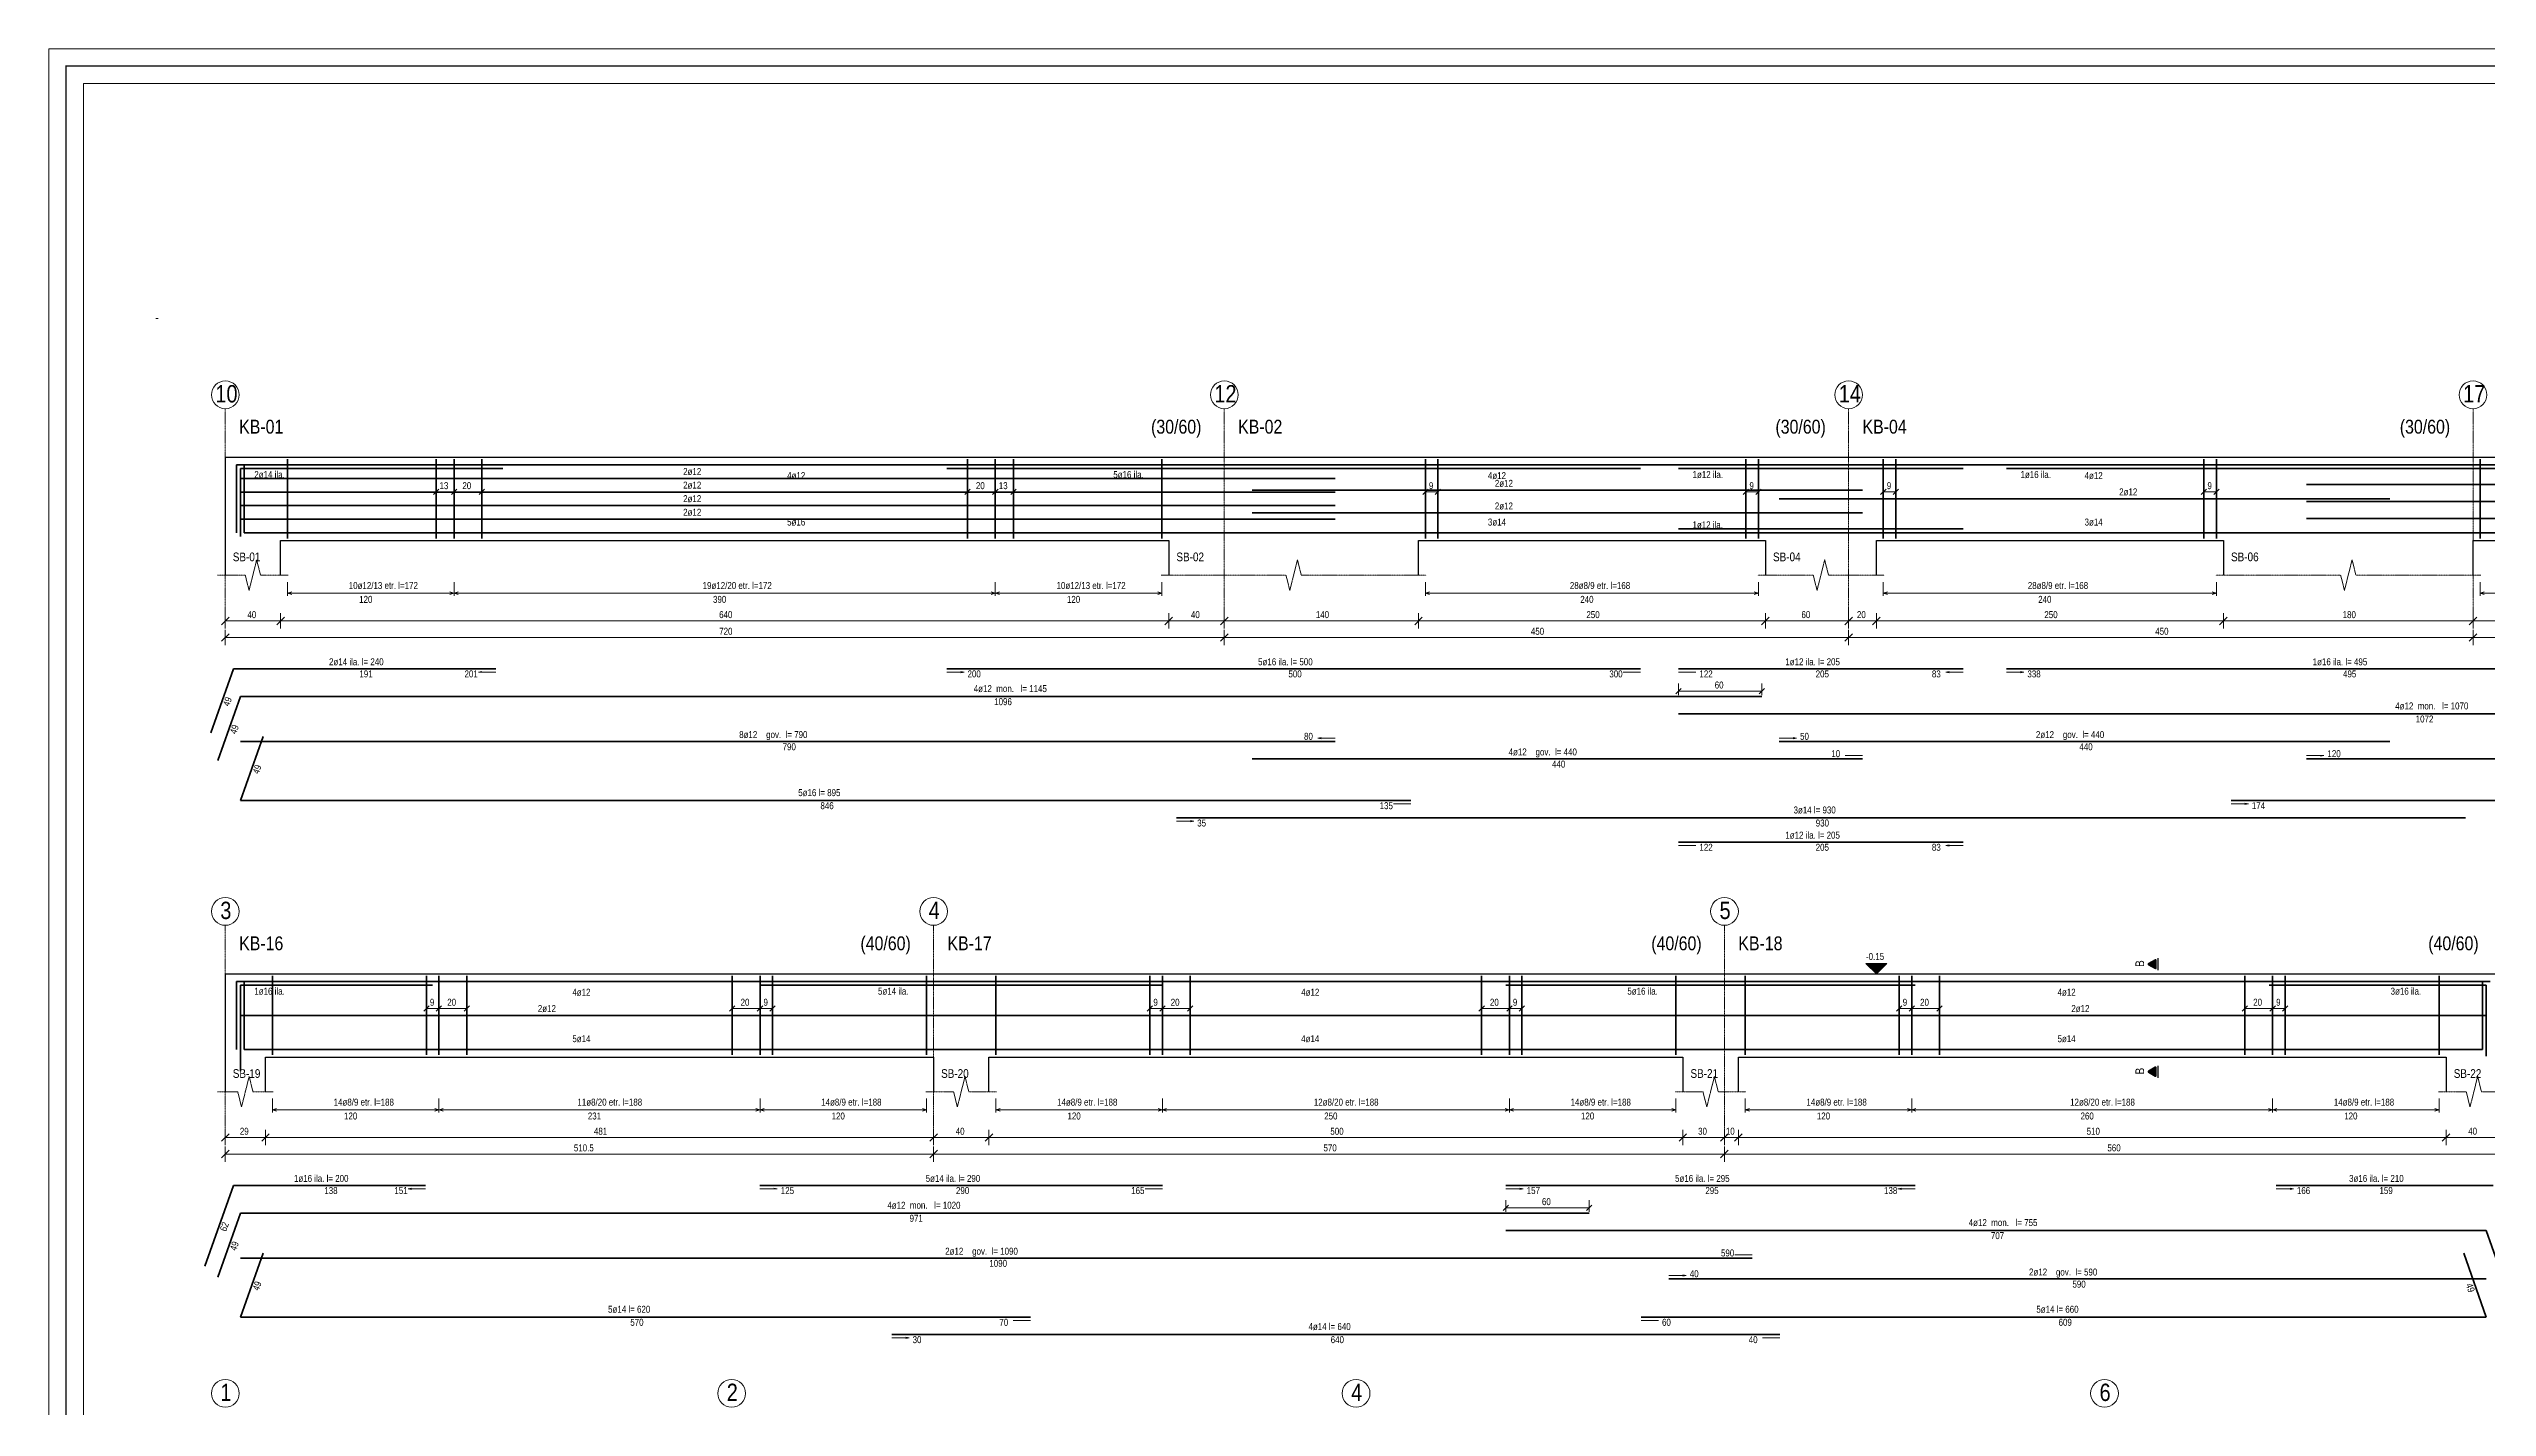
# Model space of a CAD drawing. Header units: millimetres. Extents: x -267 to 94375, y 6431 to 10838.
# Drawn here: x 72654 to 76169, y 8773 to 10732 of the extents above; entities that cross this region are included whole.
import ezdxf

# ---------------------------------------------------------------- set-up
doc = ezdxf.new("R2010")
doc.units = ezdxf.units.MM
doc.header["$LTSCALE"] = 0.0001
doc.linetypes.add('DASHED', pattern=[19.05, 12.7, -6.35])
for name, color, linetype, lineweight in [('AKS BALONU (BEYKENT)', 7, 'Continuous', 20), ('AKS CIZGISI (BEYKENT)', 252, 'DASHED', 20), ('AKS NO (BEYKENT)', 3, 'Continuous', 20), ('DONATI (BEYKENT)', 4, 'Continuous', 35), ('DONATI YAZISI (BEYKENT)', 3, 'Continuous', 20), ('I.DONATI OKU (BEYKENT)', 160, 'Continuous', 20), ('KESIT ISMI (BEYKENT)', 6, 'Continuous', 20), ('KESIT SINIRI (BEYKENT)', 241, 'DASHED', 20), ('KESIT_(BEYKENT)', 151, 'Continuous', 25), ('KIRIS (BEYKENT)', 2, 'Continuous', 30), ('KIRIS ISMI (BEYKENT)', 40, 'Continuous', 20), ('KOLON ISMI (BEYKENT)', 91, 'Continuous', 20), ('KOT CIZGI (BEYKENT)', 120, 'Continuous', 20), ('KOT YAZI (BEYKENT)', 7, 'Continuous', 20), ('OLCU (BEYKENT)', 14, 'Continuous', 20), ('OLCU YAZISI (BEYKENT)', 7, 'Continuous', 20), ('PENC2', 1, 'Continuous', 20), ('SHEETSUMMARY-50', 152, 'Continuous', 20), ('SheetView', 40, 'Continuous', 20), ('SheetViewOut', 231, 'Continuous', 20)]:
    doc.layers.add(name, color=color, linetype=linetype, lineweight=lineweight)
doc.styles.add('KOT (BEYKENT)', font='')
doc.styles.add('OLCU (BEYKENT)', font='')
doc.styles.add('stastyle', font='RomanSTA.ttf')
doc.styles.add('YAZI (BEYKENT)', font='')
doc.styles.get('KOT (BEYKENT)').set_extended_font_data('Bahnschrift Light Condensed')
doc.styles.get('OLCU (BEYKENT)').set_extended_font_data('Bahnschrift Light Condensed')
doc.styles.get('YAZI (BEYKENT)').set_extended_font_data('Bahnschrift Light Condensed')

msp = doc.modelspace()

# ---------------------------------------------------------------- hatches: boundary and pattern name
at = {"layer": 'KESIT_(BEYKENT)'}
h = msp.add_hatch(color=256, dxfattribs=at)
h.dxf.hatch_style = 1
h.paths.add_polyline_path([(75691.9, 9417.18, 0.5773503), (75690.4, 9418.05), (75680.9, 9412.56, 0.5773503), (75680.9, 9410.83), (75690.4, 9405.35, 0.5773503), (75691.9, 9406.21)])
h = msp.add_hatch(color=256, dxfattribs=at)
h.dxf.hatch_style = 1
h.paths.add_polyline_path([(75691.9, 9262.18, 0.5773503), (75690.4, 9263.05), (75680.9, 9257.56, 0.5773503), (75680.9, 9255.83), (75690.4, 9250.35, 0.5773503), (75691.9, 9251.21)])
at = {"layer": 'KOT CIZGI (BEYKENT)'}
msp.add_hatch(color=256, dxfattribs=at).paths.add_polyline_path([(75303.72, 9412.78), (75273.72, 9412.78), (75288.72, 9397.78)])

# ---------------------------------------------------------------- linework, layer by layer
at = {"layer": 'AKS BALONU (BEYKENT)'}
for centre in [(72908.71, 10232.78), (74348.71, 10232.78), (75248.71, 10232.78), (76148.71, 10232.78), (72908.71, 9487.78), (73929.72, 9487.78), (75069.72, 9487.78), (72908.71, 8792.78), (73638.71, 8792.78), (74538.71, 8792.78), (75617.56, 8792.78)]:
    msp.add_circle(centre, 20, dxfattribs=at)
at = {"layer": 'AKS CIZGISI (BEYKENT)'}
for p, q in [((72908.71, 10212.78), (72908.71, 9912.78)), ((74348.71, 10212.78), (74348.71, 9912.78)), ((75248.71, 10212.78), (75248.71, 9912.78)), ((76148.71, 10212.78), (76148.71, 9912.78)), ((72908.71, 9467.78), (72908.71, 9167.78)), ((73929.72, 9467.78), (73929.72, 9167.78)), ((75069.72, 9467.78), (75069.72, 9167.78))]:
    msp.add_line(p, q, dxfattribs=at)
at = {"layer": 'DONATI (BEYKENT)'}
for p, q in [((72925.01, 10033.78), (72925.01, 10131.78)), ((72925.01, 10131.78), (75123.66, 10131.78)), ((72930.51, 10028.28), (72930.51, 10126.28)), ((72930.51, 10126.28), (73308.56, 10126.28)), ((72936.01, 10131.78), (72936.01, 10033.78)), ((72998.51, 10139.78), (72998.51, 10025.78)), ((73212.51, 10139.78), (73212.51, 10025.78)), ((73238.51, 10139.78), (73238.51, 10025.78)), ((73278.51, 10139.78), (73278.51, 10025.78)), ((73948.66, 10126.28), (74948.76, 10126.28)), ((73978.71, 10139.78), (73978.71, 10025.78)), ((74018.71, 10139.78), (74018.71, 10025.78)), ((74044.71, 10139.78), (74044.71, 10025.78)), ((74258.71, 10139.78), (74258.71, 10025.78)), ((74638.71, 10139.78), (74638.71, 10025.78)), ((74656.71, 10139.78), (74656.71, 10025.78)), ((75003.66, 10131.78), (77148.56, 10131.78)), ((75003.66, 10126.28), (75413.76, 10126.28)), ((75100.71, 10139.78), (75100.71, 10025.78)), ((75118.71, 10139.78), (75118.71, 10025.78)), ((75298.71, 10139.78), (75298.71, 10025.78)), ((75316.71, 10139.78), (75316.71, 10025.78)), ((75476.41, 10126.28), (76461.41, 10126.28)), ((75760.91, 10139.78), (75760.91, 10025.78)), ((75778.91, 10139.78), (75778.91, 10025.78)), ((76158.91, 10139.78), (76158.91, 10025.78)), ((72930.51, 10112.18), (74508.71, 10112.18)), ((72930.51, 10092.58), (74508.71, 10092.58)), ((74388.71, 10095.11), (75268.71, 10095.11)), ((75908.91, 10103.28), (77498.91, 10103.28)), ((72930.51, 10072.98), (74508.71, 10072.98)), ((72930.51, 10053.38), (74508.71, 10053.38)), ((74388.71, 10062.45), (75268.71, 10062.45)), ((75148.71, 10082.78), (76028.91, 10082.78)), ((75908.91, 10078.78), (77498.91, 10078.78)), ((75908.91, 10054.28), (77498.91, 10054.28)), ((72936.01, 10033.78), (74617.71, 10033.78)), ((74279.71, 10033.78), (76137.91, 10033.78)), ((75003.66, 10039.28), (75413.76, 10039.28)), ((75799.91, 10033.78), (77558.91, 10033.78)), ((72887.85, 9745.39), (72920.51, 9837.78)), ((72920.51, 9837.78), (73298.56, 9837.78)), ((73948.66, 9837.78), (74948.76, 9837.78)), ((75003.66, 9837.78), (75413.76, 9837.78)), ((75476.41, 9837.78), (76461.41, 9837.78)), ((72897.85, 9705.39), (72930.51, 9797.78)), ((72930.51, 9797.78), (75123.66, 9797.78)), ((75003.66, 9772.78), (77148.56, 9772.78)), ((72963.18, 9740.18), (72930.51, 9647.78)), ((72930.51, 9732.78), (74508.71, 9732.78)), ((74388.71, 9707.78), (75268.71, 9707.78)), ((75148.71, 9732.78), (76028.91, 9732.78)), ((75908.91, 9707.78), (77498.91, 9707.78)), ((72930.51, 9647.78), (74617.71, 9647.78)), ((75799.91, 9647.78), (77558.91, 9647.78)), ((74279.71, 9622.78), (76137.91, 9622.78)), ((75003.66, 9587.78), (75413.76, 9587.78)), ((72925.01, 9288.78), (72925.01, 9386.78)), ((72925.01, 9386.78), (74874.67, 9386.78)), ((72936.01, 9386.78), (72936.01, 9288.78)), ((72976.71, 9394.78), (72976.71, 9280.78)), ((73198.71, 9394.78), (73198.71, 9280.78)), ((73216.71, 9394.78), (73216.71, 9280.78)), ((73256.71, 9394.78), (73256.71, 9280.78)), ((73639.52, 9394.78), (73639.52, 9280.78)), ((73679.52, 9394.78), (73679.52, 9280.78)), ((73697.52, 9394.78), (73697.52, 9280.78)), ((73919.52, 9394.78), (73919.52, 9280.78)), ((74019.52, 9394.78), (74019.52, 9280.78)), ((74241.52, 9394.78), (74241.52, 9280.78)), ((74259.52, 9394.78), (74259.52, 9280.78)), ((74299.52, 9394.78), (74299.52, 9280.78)), ((74719.72, 9394.78), (74719.72, 9280.78)), ((74754.67, 9386.78), (76173.42, 9386.78)), ((74759.72, 9394.78), (74759.72, 9280.78)), ((74777.72, 9394.78), (74777.72, 9280.78)), ((74999.72, 9394.78), (74999.72, 9280.78)), ((75099.72, 9394.78), (75099.72, 9280.78)), ((75321.72, 9394.78), (75321.72, 9280.78)), ((75339.72, 9394.78), (75339.72, 9280.78)), ((75379.72, 9394.78), (75379.72, 9280.78)), ((75819.92, 9394.78), (75819.92, 9280.78)), ((75859.92, 9394.78), (75859.92, 9280.78)), ((75877.92, 9394.78), (75877.92, 9280.78)), ((76099.92, 9394.78), (76099.92, 9280.78)), ((76162.42, 9288.78), (76162.42, 9386.78)), ((72930.51, 9257.48), (72930.51, 9381.28)), ((72930.51, 9381.28), (73207.42, 9381.28)), ((73679.47, 9381.28), (74259.57, 9381.28)), ((74754.67, 9381.28), (75344.77, 9381.28)), ((75854.87, 9381.28), (76167.92, 9381.28)), ((76167.92, 9381.28), (76167.92, 9279.28)), ((72930.51, 9337.78), (76167.92, 9337.78)), ((72936.01, 9288.78), (74069.52, 9288.78)), ((73869.52, 9288.78), (75149.72, 9288.78)), ((74949.72, 9288.78), (76162.42, 9288.78)), ((72879.25, 8976.06), (72920.51, 9092.78)), ((72920.51, 9092.78), (73197.42, 9092.78)), ((73679.47, 9092.78), (74259.57, 9092.78)), ((74754.67, 9092.78), (75344.77, 9092.78)), ((75864.87, 9092.78), (76177.92, 9092.78)), ((72897.85, 8960.39), (72930.51, 9052.78)), ((72930.51, 9052.78), (74874.67, 9052.78)), ((74754.67, 9027.78), (76167.92, 9027.78)), ((76167.92, 9027.78), (76200.59, 8935.39)), ((72963.18, 8995.18), (72930.51, 8902.78)), ((72930.51, 8987.78), (75109.72, 8987.78)), ((76167.92, 8902.78), (76135.26, 8995.18)), ((74989.72, 8957.78), (76167.92, 8957.78)), ((72930.51, 8902.78), (74069.52, 8902.78)), ((74949.72, 8902.78), (76167.92, 8902.78)), ((73869.52, 8877.78), (75149.72, 8877.78))]:
    msp.add_line(p, q, dxfattribs=at)
at = {"layer": 'I.DONATI OKU (BEYKENT)'}
for p, q in [((72998.51, 9962.78), (72998.51, 9942.78)), ((72998.51, 9946.78), (73004.51, 9948.78)), ((73232.51, 9948.78), (73244.51, 9944.78)), ((73232.51, 9944.78), (73244.51, 9948.78)), ((73238.51, 9962.78), (73238.51, 9942.78)), ((74012.71, 9948.78), (74024.71, 9944.78)), ((74012.71, 9944.78), (74024.71, 9948.78)), ((74018.71, 9962.78), (74018.71, 9942.78)), ((74258.71, 9946.78), (74252.71, 9948.78)), ((74258.71, 9962.78), (74258.71, 9942.78)), ((74638.71, 9962.78), (74638.71, 9942.78)), ((74638.71, 9946.78), (74644.71, 9948.78)), ((75118.71, 9946.78), (75112.71, 9948.78)), ((75118.71, 9962.78), (75118.71, 9942.78)), ((75298.71, 9962.78), (75298.71, 9942.78)), ((75298.71, 9946.78), (75304.71, 9948.78)), ((75778.91, 9946.78), (75772.91, 9948.78)), ((75778.91, 9962.78), (75778.91, 9942.78)), ((76158.91, 9962.78), (76158.91, 9942.78)), ((76158.91, 9946.78), (76164.91, 9948.78)), ((72998.51, 9946.78), (74258.71, 9946.78)), ((72998.51, 9946.78), (73004.51, 9944.78)), ((74258.71, 9946.78), (74252.71, 9944.78)), ((74638.71, 9946.78), (75118.71, 9946.78)), ((74638.71, 9946.78), (74644.71, 9944.78)), ((75118.71, 9946.78), (75112.71, 9944.78)), ((75298.71, 9946.78), (75778.91, 9946.78)), ((75298.71, 9946.78), (75304.71, 9944.78)), ((75778.91, 9946.78), (75772.91, 9944.78)), ((76158.91, 9946.78), (77388.91, 9946.78)), ((76158.91, 9946.78), (76164.91, 9944.78)), ((73273.56, 9832.78), (73278.47, 9833.76)), ((73298.56, 9832.78), (73273.56, 9832.78)), ((73948.66, 9832.78), (73973.66, 9832.78)), ((73973.66, 9832.78), (73968.76, 9833.76)), ((73973.66, 9832.78), (73968.76, 9831.8)), ((74948.76, 9832.78), (74923.76, 9832.78)), ((75003.66, 9832.78), (75028.66, 9832.78)), ((75388.76, 9832.78), (75393.67, 9833.76)), ((75413.76, 9832.78), (75388.76, 9832.78)), ((75388.76, 9832.78), (75393.67, 9831.8)), ((75476.41, 9832.78), (75501.41, 9832.78)), ((75501.41, 9832.78), (75496.51, 9833.76)), ((75501.41, 9832.78), (75496.51, 9831.8)), ((74483.71, 9737.78), (74488.62, 9738.76)), ((74508.71, 9737.78), (74483.71, 9737.78)), ((74483.71, 9737.78), (74488.62, 9736.8)), ((75148.71, 9737.78), (75173.71, 9737.78)), ((75173.71, 9737.78), (75168.81, 9738.76)), ((75173.71, 9737.78), (75168.81, 9736.8)), ((75268.71, 9712.78), (75243.71, 9712.78)), ((75908.91, 9712.78), (75933.91, 9712.78)), ((75933.91, 9712.78), (75929.01, 9711.8)), ((74617.71, 9642.78), (74592.71, 9642.78)), ((75799.91, 9642.78), (75824.91, 9642.78)), ((75824.91, 9642.78), (75820.01, 9643.76)), ((75824.91, 9642.78), (75820.01, 9641.8)), ((74279.71, 9617.78), (74304.71, 9617.78)), ((74304.71, 9617.78), (74299.81, 9618.76)), ((74304.71, 9617.78), (74299.81, 9616.8)), ((75003.66, 9582.78), (75028.66, 9582.78)), ((75388.76, 9582.78), (75393.67, 9583.76)), ((75413.76, 9582.78), (75388.76, 9582.78)), ((75388.76, 9582.78), (75393.67, 9581.8)), ((72976.71, 9217.78), (72976.71, 9197.78)), ((73216.71, 9217.78), (73216.71, 9197.78)), ((73679.52, 9217.78), (73679.52, 9197.78)), ((73919.52, 9217.78), (73919.52, 9197.78)), ((74019.52, 9217.78), (74019.52, 9197.78)), ((74259.52, 9217.78), (74259.52, 9197.78)), ((74759.72, 9217.78), (74759.72, 9197.78)), ((74999.72, 9217.78), (74999.72, 9197.78)), ((75099.72, 9217.78), (75099.72, 9197.78)), ((75339.72, 9217.78), (75339.72, 9197.78)), ((75859.92, 9217.78), (75859.92, 9197.78)), ((76099.92, 9217.78), (76099.92, 9197.78)), ((72976.71, 9201.78), (72982.71, 9203.78)), ((72976.71, 9201.78), (73919.52, 9201.78)), ((72976.71, 9201.78), (72982.71, 9199.78)), ((73210.71, 9203.78), (73222.71, 9199.78)), ((73210.71, 9199.78), (73222.71, 9203.78)), ((73673.52, 9203.78), (73685.52, 9199.78)), ((73673.52, 9199.78), (73685.52, 9203.78)), ((73919.52, 9201.78), (73913.52, 9203.78)), ((73919.52, 9201.78), (73913.52, 9199.78)), ((74019.52, 9201.78), (74025.52, 9203.78)), ((74019.52, 9201.78), (74999.72, 9201.78)), ((74019.52, 9201.78), (74025.52, 9199.78)), ((74253.52, 9203.78), (74265.52, 9199.78)), ((74253.52, 9199.78), (74265.52, 9203.78)), ((74753.72, 9203.78), (74765.72, 9199.78)), ((74753.72, 9199.78), (74765.72, 9203.78)), ((74999.72, 9201.78), (74993.72, 9203.78)), ((74999.72, 9201.78), (74993.72, 9199.78)), ((75099.72, 9201.78), (75105.72, 9203.78)), ((75099.72, 9201.78), (76099.92, 9201.78)), ((75099.72, 9201.78), (75105.72, 9199.78)), ((75333.72, 9203.78), (75345.72, 9199.78)), ((75333.72, 9199.78), (75345.72, 9203.78)), ((75853.92, 9203.78), (75865.92, 9199.78)), ((75853.92, 9199.78), (75865.92, 9203.78)), ((76099.92, 9201.78), (76093.92, 9203.78)), ((76099.92, 9201.78), (76093.92, 9199.78)), ((73172.42, 9087.78), (73177.32, 9088.76)), ((73197.42, 9087.78), (73172.42, 9087.78)), ((73172.42, 9087.78), (73177.32, 9086.8)), ((73679.47, 9087.78), (73704.47, 9087.78)), ((73704.47, 9087.78), (73699.57, 9088.76)), ((74259.57, 9087.78), (74234.57, 9087.78)), ((74754.67, 9087.78), (74779.67, 9087.78)), ((74779.67, 9087.78), (74774.77, 9088.76)), ((74779.67, 9087.78), (74774.77, 9086.8)), ((75319.77, 9087.78), (75324.68, 9088.76)), ((75344.77, 9087.78), (75319.77, 9087.78)), ((75319.77, 9087.78), (75324.68, 9086.8)), ((75864.87, 9087.78), (75889.87, 9087.78)), ((75889.87, 9087.78), (75884.97, 9088.76)), ((75889.87, 9087.78), (75884.97, 9086.8)), ((75014.72, 8962.78), (75009.82, 8963.76)), ((75109.72, 8992.78), (75084.72, 8992.78)), ((74989.72, 8962.78), (75014.72, 8962.78)), ((75014.72, 8962.78), (75009.82, 8961.8)), ((74069.52, 8897.78), (74044.52, 8897.78)), ((74949.72, 8897.78), (74974.72, 8897.78)), ((73869.52, 8872.78), (73894.52, 8872.78)), ((73894.52, 8872.78), (73889.62, 8873.76)), ((73894.52, 8872.78), (73889.62, 8871.8)), ((75149.72, 8872.78), (75124.72, 8872.78))]:
    msp.add_line(p, q, dxfattribs=at)
at = {"layer": 'KESIT SINIRI (BEYKENT)'}
for p, q in [((72943.01, 9950.78), (72954.01, 9994.78)), ((72954.01, 9994.78), (72959.51, 9972.78)), ((74443.21, 9950.78), (74454.21, 9994.78)), ((74454.21, 9994.78), (74459.71, 9972.78)), ((75208.71, 9972.78), (75214.21, 9994.78)), ((75214.21, 9994.78), (75219.71, 9972.78)), ((75963.41, 9950.78), (75974.41, 9994.78)), ((75974.41, 9994.78), (75979.91, 9972.78)), ((72897.51, 9972.78), (72937.51, 9972.78)), ((72937.51, 9972.78), (72943.01, 9950.78)), ((72959.51, 9972.78), (72999.51, 9972.78)), ((74257.71, 9972.78), (74437.71, 9972.78)), ((74437.71, 9972.78), (74443.21, 9950.78)), ((74459.71, 9972.78), (74639.71, 9972.78)), ((75117.71, 9972.78), (75197.71, 9972.78)), ((75197.71, 9972.78), (75203.21, 9950.78)), ((75203.21, 9950.78), (75208.71, 9972.78)), ((75219.71, 9972.78), (75299.71, 9972.78)), ((75777.91, 9972.78), (75957.91, 9972.78)), ((75957.91, 9972.78), (75963.41, 9950.78)), ((75979.91, 9972.78), (76159.91, 9972.78)), ((72937.61, 9227.78), (72943.11, 9249.78)), ((72943.11, 9249.78), (72948.61, 9227.78)), ((73964.02, 9205.78), (73975.02, 9249.78)), ((73975.02, 9249.78), (73980.52, 9227.78)), ((75049.72, 9227.78), (75055.22, 9249.78)), ((75055.22, 9249.78), (75060.72, 9227.78)), ((76149.92, 9227.78), (76155.42, 9249.78)), ((76155.42, 9249.78), (76160.92, 9227.78)), ((72897.51, 9227.78), (72926.61, 9227.78)), ((72926.61, 9227.78), (72932.11, 9205.78)), ((72932.11, 9205.78), (72937.61, 9227.78)), ((72948.61, 9227.78), (72977.71, 9227.78)), ((73918.52, 9227.78), (73958.52, 9227.78)), ((73958.52, 9227.78), (73964.02, 9205.78)), ((73980.52, 9227.78), (74020.52, 9227.78)), ((74998.72, 9227.78), (75038.72, 9227.78)), ((75038.72, 9227.78), (75044.22, 9205.78)), ((75044.22, 9205.78), (75049.72, 9227.78)), ((75060.72, 9227.78), (75100.72, 9227.78)), ((76098.92, 9227.78), (76138.92, 9227.78)), ((76138.92, 9227.78), (76144.42, 9205.78)), ((76144.42, 9205.78), (76149.92, 9227.78)), ((76160.92, 9227.78), (76200.92, 9227.78))]:
    msp.add_line(p, q, dxfattribs=at)
at = {"layer": 'KESIT_(BEYKENT)'}
for p, q in [((75694.4, 9420.36), (75694.4, 9403.04)), ((75694.4, 9265.36), (75694.4, 9248.04))]:
    msp.add_line(p, q, dxfattribs=at)
at = {"layer": 'KESIT_(BEYKENT)', "flags": 128}
for points in [[(75690.4, 9418.05), (75680.9, 9412.56, 0.5773503), (75680.9, 9410.83), (75690.4, 9405.35, 0.5773503), (75691.9, 9406.21), (75691.9, 9417.18, 0.5773503)], [(75690.4, 9263.05), (75680.9, 9257.56, 0.5773503), (75680.9, 9255.83), (75690.4, 9250.35, 0.5773503), (75691.9, 9251.21), (75691.9, 9262.18, 0.5773503)]]:
    msp.add_lwpolyline(points, format="xyb", close=True, dxfattribs=at)
at = {"layer": 'KIRIS (BEYKENT)'}
for p, q in [((72908.51, 10142.78), (79014.93, 10142.78)), ((72908.51, 10142.78), (72908.51, 9972.78)), ((72988.51, 9972.78), (72988.51, 10022.78)), ((72988.51, 10022.78), (74268.71, 10022.78)), ((74268.71, 10022.78), (74268.71, 9972.78)), ((74628.71, 9972.78), (74628.71, 10022.78)), ((74628.71, 10022.78), (75128.71, 10022.78)), ((75128.71, 10022.78), (75128.71, 9972.78)), ((75288.71, 9972.78), (75288.71, 10022.78)), ((75288.71, 10022.78), (75788.91, 10022.78)), ((75788.91, 10022.78), (75788.91, 9972.78)), ((76148.91, 9972.78), (76148.91, 10022.78)), ((76148.91, 10022.78), (77398.91, 10022.78)), ((72908.51, 9397.78), (76189.92, 9397.78)), ((72908.51, 9397.78), (72908.51, 9227.78)), ((72966.71, 9227.78), (72966.71, 9277.78)), ((72966.71, 9277.78), (73929.52, 9277.78)), ((73929.52, 9277.78), (73929.52, 9227.78)), ((74009.52, 9227.78), (74009.52, 9277.78)), ((74009.52, 9277.78), (75009.72, 9277.78)), ((75009.72, 9277.78), (75009.72, 9227.78)), ((75089.72, 9227.78), (75089.72, 9277.78)), ((75089.72, 9277.78), (76109.92, 9277.78)), ((76109.92, 9277.78), (76109.92, 9227.78))]:
    msp.add_line(p, q, dxfattribs=at)
at = {"layer": 'KOT CIZGI (BEYKENT)'}
for p, q in [((75268.72, 9397.78), (75308.72, 9397.78)), ((75273.72, 9412.78), (75303.72, 9412.78)), ((75288.72, 9397.78), (75273.72, 9412.78)), ((75288.72, 9397.78), (75303.72, 9412.78))]:
    msp.add_line(p, q, dxfattribs=at)
at = {"layer": 'OLCU (BEYKENT)'}
for p, q in [((73208.63, 10088.89), (73216.4, 10096.68)), ((73212.52, 10081.78), (73212.51, 10103.78)), ((73212.51, 10092.78), (73278.51, 10092.78)), ((73234.63, 10088.89), (73242.4, 10096.68)), ((73238.52, 10081.78), (73238.51, 10103.78)), ((73274.63, 10088.89), (73282.4, 10096.68)), ((73278.52, 10081.78), (73278.51, 10103.78)), ((73974.83, 10088.89), (73982.59, 10096.68)), ((73978.72, 10081.78), (73978.71, 10103.78)), ((73978.71, 10092.78), (74044.71, 10092.78)), ((74014.83, 10088.89), (74022.59, 10096.68)), ((74018.72, 10081.78), (74018.71, 10103.78)), ((74040.83, 10088.89), (74048.59, 10096.68)), ((74044.72, 10081.78), (74044.71, 10103.78)), ((74634.83, 10088.89), (74642.59, 10096.68)), ((74638.72, 10081.78), (74638.71, 10103.78)), ((74638.71, 10092.78), (74656.71, 10092.78)), ((74652.83, 10088.89), (74660.59, 10096.68)), ((74656.72, 10081.78), (74656.71, 10103.78)), ((75096.83, 10088.89), (75104.59, 10096.68)), ((75100.72, 10081.78), (75100.71, 10103.78)), ((75100.71, 10092.78), (75118.71, 10092.78)), ((75114.83, 10088.89), (75122.59, 10096.68)), ((75118.72, 10081.78), (75118.71, 10103.78)), ((75294.83, 10088.89), (75302.59, 10096.68)), ((75298.72, 10081.78), (75298.71, 10103.78)), ((75298.71, 10092.78), (75316.71, 10092.78)), ((75312.83, 10088.89), (75320.59, 10096.68)), ((75316.72, 10081.78), (75316.71, 10103.78)), ((75757.03, 10088.89), (75764.79, 10096.68)), ((75760.92, 10081.78), (75760.91, 10103.78)), ((75760.91, 10092.78), (75778.91, 10092.78)), ((75775.03, 10088.89), (75782.79, 10096.68)), ((75778.92, 10081.78), (75778.91, 10103.78)), ((72914.21, 9912.28), (72903.21, 9901.28)), ((72908.71, 9917.78), (72908.71, 9895.78)), ((72994.01, 9912.28), (72983.01, 9901.28)), ((72988.51, 9917.78), (72988.51, 9895.78)), ((74274.21, 9912.28), (74263.21, 9901.28)), ((74268.71, 9917.78), (74268.71, 9895.78)), ((74354.21, 9912.28), (74343.21, 9901.28)), ((74348.71, 9917.78), (74348.71, 9895.78)), ((74634.21, 9912.28), (74623.21, 9901.28)), ((74628.71, 9917.78), (74628.71, 9895.78)), ((75134.21, 9912.28), (75123.21, 9901.28)), ((75128.71, 9917.78), (75128.71, 9895.78)), ((75254.21, 9912.28), (75243.21, 9901.28)), ((75248.71, 9917.78), (75248.71, 9895.78)), ((75294.21, 9912.28), (75283.21, 9901.28)), ((75288.71, 9917.78), (75288.71, 9895.78)), ((75794.41, 9912.28), (75783.41, 9901.28)), ((75788.91, 9917.78), (75788.91, 9895.78)), ((76154.41, 9912.28), (76143.41, 9901.28)), ((76148.91, 9917.78), (76148.91, 9895.78)), ((72914.21, 9888.28), (72903.21, 9877.28)), ((72908.71, 9906.78), (76148.71, 9906.78)), ((72908.71, 9893.78), (72908.71, 9871.78)), ((72908.71, 9882.78), (79014.73, 9882.78)), ((74354.21, 9888.28), (74343.21, 9877.28)), ((74348.71, 9893.78), (74348.71, 9871.78)), ((75254.21, 9888.28), (75243.21, 9877.28)), ((75248.71, 9893.78), (75248.71, 9871.78)), ((76154.21, 9888.28), (76143.21, 9877.28)), ((76148.71, 9893.78), (76148.71, 9871.78)), ((76148.91, 9906.78), (77478.71, 9906.78)), ((74999.78, 9801.39), (75007.54, 9809.18)), ((75003.67, 9799.78), (75003.66, 9816.28)), ((75119.78, 9801.39), (75127.54, 9809.18)), ((75123.67, 9799.78), (75123.66, 9816.28)), ((75003.66, 9805.28), (75123.66, 9805.28)), ((73194.83, 9343.89), (73202.6, 9351.68)), ((73198.72, 9336.78), (73198.71, 9358.78)), ((73212.83, 9343.89), (73220.6, 9351.68)), ((73216.72, 9336.78), (73216.71, 9358.78)), ((73252.83, 9343.89), (73260.6, 9351.68)), ((73256.72, 9336.78), (73256.71, 9358.78)), ((73635.64, 9343.89), (73643.41, 9351.68)), ((73639.53, 9336.78), (73639.52, 9358.78)), ((73675.64, 9343.89), (73683.41, 9351.68)), ((73679.53, 9336.78), (73679.52, 9358.78)), ((73693.64, 9343.89), (73701.41, 9351.68)), ((73697.53, 9336.78), (73697.52, 9358.78)), ((74237.64, 9343.89), (74245.41, 9351.68)), ((74241.53, 9336.78), (74241.52, 9358.78)), ((74255.64, 9343.89), (74263.41, 9351.68)), ((74259.53, 9336.78), (74259.52, 9358.78)), ((74295.64, 9343.89), (74303.41, 9351.68)), ((74299.53, 9336.78), (74299.52, 9358.78)), ((74715.84, 9343.89), (74723.61, 9351.68)), ((74719.73, 9336.78), (74719.72, 9358.78)), ((74755.84, 9343.89), (74763.61, 9351.68)), ((74759.73, 9336.78), (74759.72, 9358.78)), ((74773.84, 9343.89), (74781.61, 9351.68)), ((74777.73, 9336.78), (74777.72, 9358.78)), ((75317.84, 9343.89), (75325.61, 9351.68)), ((75321.73, 9336.78), (75321.72, 9358.78)), ((75335.84, 9343.89), (75343.61, 9351.68)), ((75339.73, 9336.78), (75339.72, 9358.78)), ((75375.84, 9343.89), (75383.61, 9351.68)), ((75379.73, 9336.78), (75379.72, 9358.78)), ((75816.04, 9343.89), (75823.81, 9351.68)), ((75819.93, 9336.78), (75819.92, 9358.78)), ((75856.04, 9343.89), (75863.81, 9351.68)), ((75859.93, 9336.78), (75859.92, 9358.78)), ((75874.04, 9343.89), (75881.81, 9351.68)), ((75877.93, 9336.78), (75877.92, 9358.78)), ((73198.71, 9347.78), (73256.71, 9347.78)), ((73639.52, 9347.78), (73697.52, 9347.78)), ((74241.52, 9347.78), (74299.52, 9347.78)), ((74719.72, 9347.78), (74777.72, 9347.78)), ((75321.72, 9347.78), (75379.72, 9347.78)), ((75819.92, 9347.78), (75877.92, 9347.78)), ((72914.21, 9167.28), (72903.21, 9156.28)), ((72914.21, 9143.28), (72903.21, 9132.28)), ((72908.71, 9172.78), (72908.71, 9150.78)), ((72908.71, 9161.78), (73929.52, 9161.78)), ((72908.71, 9148.78), (72908.71, 9126.78)), ((72972.21, 9167.28), (72961.21, 9156.28)), ((72966.71, 9172.78), (72966.71, 9150.78)), ((73935.22, 9167.28), (73924.22, 9156.28)), ((73935.22, 9143.28), (73924.22, 9132.28)), ((73929.72, 9172.78), (73929.72, 9150.78)), ((73929.72, 9161.78), (76189.72, 9161.78)), ((73929.72, 9148.78), (73929.72, 9126.78)), ((74015.02, 9167.28), (74004.02, 9156.28)), ((74009.52, 9172.78), (74009.52, 9150.78)), ((75015.22, 9167.28), (75004.22, 9156.28)), ((75009.72, 9172.78), (75009.72, 9150.78)), ((75075.22, 9167.28), (75064.22, 9156.28)), ((75075.22, 9143.28), (75064.22, 9132.28)), ((75069.72, 9172.78), (75069.72, 9150.78)), ((75069.72, 9148.78), (75069.72, 9126.78)), ((75095.22, 9167.28), (75084.22, 9156.28)), ((75089.72, 9172.78), (75089.72, 9150.78)), ((76115.42, 9167.28), (76104.42, 9156.28)), ((76109.92, 9172.78), (76109.92, 9150.78)), ((72908.71, 9137.78), (76189.72, 9137.78)), ((74754.68, 9054.78), (74754.67, 9071.28)), ((74874.68, 9054.78), (74874.67, 9071.28)), ((74750.79, 9056.39), (74758.56, 9064.18)), ((74754.67, 9060.28), (74874.67, 9060.28)), ((74870.79, 9056.39), (74878.56, 9064.18))]:
    msp.add_line(p, q, dxfattribs=at)
at = {"layer": 'SHEETSUMMARY-50', "const_width": 2, "flags": 128}
msp.add_lwpolyline([(72679.28, 6556.81), (94349.5, 6556.81), (94349.5, 10706.81), (72679.28, 10706.81)], close=True, dxfattribs=at)
at = {"layer": 'SheetView'}
msp.add_lwpolyline([(72704.28, 6581.81), (93724.5, 6581.81), (93724.5, 10681.81), (72704.28, 10681.81)], close=True, dxfattribs=at)
at = {"layer": 'SheetViewOut'}
msp.add_lwpolyline([(72654.28, 6531.81), (94374.5, 6531.81), (94374.5, 10731.81), (72654.28, 10731.81)], close=True, dxfattribs=at)

# ---------------------------------------------------------------- texts
at = {"layer": 'AKS NO (BEYKENT)', "style": 'YAZI (BEYKENT)'}
for s, p in [('10', (72894.49, 10221.78)), ('12', (74334.48, 10221.78)), ('14', (75234.49, 10221.78)), ('17', (76134.49, 10221.78)), ('3', (72901.57, 9476.78)), ('4', (73922.6, 9476.78)), ('5', (75062.65, 9476.78)), ('1', (72901.62, 8781.78)), ('2', (73631.58, 8781.78)), ('4', (74531.59, 8781.78)), ('6', (75610.39, 8781.78))]:
    msp.add_text(s, height=25, dxfattribs=at).set_placement(p)
at = {"layer": 'DONATI YAZISI (BEYKENT)', "style": 'YAZI (BEYKENT)'}
for s, p in [('2ø14 ila.', (72950.56, 10112.78)), ('2ø12', (73568.71, 10117.18)), ('5ø16 ila.', (74188.76, 10112.78)), ('1ø12 ila.', (75023.71, 10112.78)), ('1ø16 ila.', (75496.46, 10112.78)), ('2ø12', (73568.71, 10097.58)), ('2ø12', (73568.71, 10077.98)), ('4ø12', (73718.61, 10111.28)), ('4ø12', (74728.71, 10111.28)), ('2ø12', (74738.71, 10100.11)), ('4ø12', (75588.81, 10111.28)), ('2ø12', (75638.71, 10087.78)), ('2ø12', (73568.71, 10058.38)), ('5ø16', (73718.61, 10044.28)), ('3ø14', (74728.71, 10044.28)), ('2ø12', (74738.71, 10067.45)), ('3ø14', (75588.81, 10044.28)), ('1ø12 ila.', (75023.65, 10040.28)), (' 10ø12/13 etr. l=172', (73083.51, 9952.78)), (' 19ø12/20 etr. l=172', (73593.61, 9952.78)), (' 10ø12/13 etr. l=172', (74103.71, 9952.78)), (' 28ø8/9 etr. l=168', (74843.71, 9952.78)), (' 28ø8/9 etr. l=168', (75503.81, 9952.78)), ('2ø14 ila. l= 240', (73058.26, 9842.78)), ('5ø16 ila. l= 500', (74397.47, 9842.78)), ('1ø12 ila. l= 205', (75157.47, 9842.78)), ('1ø16 ila. l= 495', (75917.65, 9842.78)), ('4ø12  mon.   l= 1145', (73987.59, 9804.09)), ('4ø12  mon.   l= 1070', (76036.61, 9779.09)), ('8ø12    gov.  l= 790', (73649.49, 9737.78)), ('2ø12    gov.  l= 440', (75518.68, 9737.78)), ('4ø12    gov.  l= 440', (74758.59, 9712.78)), ('5ø16 l= 895', (73734.61, 9654.09)), ('3ø14 l= 930', (75169.31, 9629.09)), ('1ø12 ila. l= 205', (75157.46, 9592.78)), ('1ø16 ila.', (72950.56, 9367.78)), ('2ø12', (73359.22, 9342.78)), ('4ø12', (73409.02, 9366.28)), ('5ø14 ila.', (73849.57, 9367.78)), ('4ø12', (74459.62, 9366.28)), ('5ø16 ila.', (74929.77, 9367.78)), ('4ø12', (75549.82, 9366.28)), ('2ø12', (75569.72, 9342.78)), ('3ø16 ila.', (76029.97, 9367.78)), ('5ø14', (73409.02, 9299.28)), ('4ø14', (74459.62, 9299.28)), ('5ø14', (75549.82, 9299.28)), (' 14ø8/9 etr. l=188', (73061.71, 9207.78)), (' 11ø8/20 etr. l=188', (73413.12, 9207.78)), (' 14ø8/9 etr. l=188', (73764.52, 9207.78)), (' 14ø8/9 etr. l=188', (74104.52, 9207.78)), (' 12ø8/20 etr. l=188', (74474.62, 9207.78)), (' 14ø8/9 etr. l=188', (74844.72, 9207.78)), (' 14ø8/9 etr. l=188', (75184.72, 9207.78)), (' 12ø8/20 etr. l=188', (75564.82, 9207.78)), (' 14ø8/9 etr. l=188', (75944.92, 9207.78)), ('1ø16 ila. l= 200', (73007.67, 9097.78)), ('5ø14 ila. l= 290', (73918.27, 9097.78)), ('5ø16 ila. l= 295', (74998.47, 9097.78)), ('3ø16 ila. l= 210', (75970.1, 9097.78)), ('4ø12  mon.   l= 1020', (73863.09, 9059.09)), ('4ø12  mon.   l= 755', (75421.8, 9034.09)), ('2ø12    gov.  l= 1090', (73946.44, 8992.78)), ('2ø12    gov.  l= 590', (75508.72, 8962.78)), ('5ø14 l= 620', (73460.52, 8909.09)), ('4ø14 l= 640', (74470.12, 8884.09)), ('5ø14 l= 660', (75519.32, 8909.09))]:
    msp.add_text(s, height=10, dxfattribs=at).set_placement(p)
at = {"layer": 'KESIT ISMI (BEYKENT)', "style": 'YAZI (BEYKENT)'}
for p in [(75674.65, 9407.78), (75674.65, 9252.78)]:
    msp.add_text('B', height=12.5, rotation=90, dxfattribs=at).set_placement(p)
at = {"layer": 'KIRIS ISMI (BEYKENT)', "style": 'YAZI (BEYKENT)'}
for s, p in [('KB-01', (72928.71, 10176.78)), ('(30/60)', (74243.21, 10176.78)), ('KB-02', (74368.71, 10176.78)), ('(30/60)', (75143.21, 10176.78)), ('KB-04', (75268.71, 10176.78)), ('(30/60)', (76043.2, 10176.78)), ('KB-16', (72928.71, 9431.78)), ('(40/60)', (73824.25, 9431.78)), ('KB-17', (73949.72, 9431.78)), ('(40/60)', (74964.25, 9431.78)), ('KB-18', (75089.72, 9431.78)), ('(40/60)', (76084.25, 9431.78))]:
    msp.add_text(s, height=20, dxfattribs=at).set_placement(p)
at = {"layer": 'KOLON ISMI (BEYKENT)', "style": 'YAZI (BEYKENT)'}
for s, p in [('SB-01', (72919.51, 9992.78)), ('SB-02', (74279.71, 9992.78)), ('SB-04', (75139.71, 9992.78)), ('SB-06', (75799.91, 9992.78)), ('SB-19', (72919.51, 9247.78)), ('SB-20', (73940.52, 9247.78)), ('SB-21', (75020.72, 9247.78)), ('SB-22', (76120.92, 9247.78))]:
    msp.add_text(s, height=12.5, dxfattribs=at).set_placement(p)
at = {"layer": 'KOT YAZI (BEYKENT)', "style": 'KOT (BEYKENT)'}
msp.add_text('-0.15', height=10, dxfattribs=at).set_placement((75273.72, 9417.78))
at = {"layer": 'OLCU YAZISI (BEYKENT)', "style": 'OLCU (BEYKENT)'}
for s, p in [('13', (73217.51, 10096.78)), ('20', (73250.51, 10096.78)), ('20', (73990.71, 10096.78)), ('13', (74023.71, 10096.78)), ('9', (74643.71, 10096.78)), ('9', (75105.71, 10096.78)), ('9', (75303.71, 10096.78)), ('9', (75765.91, 10096.78)), ('40', (72940.61, 9910.78)), (' 120', (73098.51, 9932.78)), (' 390', (73608.61, 9932.78)), ('640', (73620.61, 9910.78)), (' 120', (74118.71, 9932.78)), ('40', (74300.71, 9910.78)), ('140', (74480.71, 9910.78)), (' 240', (74858.71, 9932.78)), ('250', (74870.71, 9910.78)), ('60', (75180.71, 9910.78)), ('20', (75260.71, 9910.78)), (' 240', (75518.81, 9932.78)), ('250', (75530.81, 9910.78)), ('180', (75960.81, 9910.78)), ('720', (73620.71, 9886.78)), ('450', (74790.71, 9886.78)), ('450', (75690.71, 9886.78)), ('191', (73102.04, 9825.28)), ('201', (73253.56, 9825.28)), ('200', (73978.66, 9825.28)), ('500', (74441.21, 9825.28)), ('300', (74903.76, 9825.28)), ('122', (75033.66, 9825.28)), ('60', (75055.66, 9809.28)), ('205', (75201.21, 9825.28)), ('83', (75368.76, 9825.28)), ('338', (75506.41, 9825.28)), ('495', (75961.41, 9825.28)), ('1096', (74017.09, 9785.28)), ('80', (74463.71, 9735.28)), ('50', (75178.71, 9735.28)), ('1072', (76066.11, 9760.28)), ('790', (73712.11, 9720.28)), ('440', (74821.21, 9695.28)), ('10', (75223.71, 9710.28)), ('440', (75581.31, 9720.28)), ('120', (75938.91, 9710.28)), ('846', (73766.61, 9635.28)), ('135', (74572.71, 9635.28)), ('174', (75829.91, 9635.28)), ('35', (74309.71, 9610.28)), ('930', (75201.31, 9610.28)), ('122', (75033.66, 9575.28)), ('205', (75201.21, 9575.28)), ('83', (75368.76, 9575.28)), ('9', (73203.71, 9351.78)), ('20', (73228.71, 9351.78)), ('20', (73651.52, 9351.78)), ('9', (73684.52, 9351.78)), ('9', (74246.52, 9351.78)), ('20', (74271.52, 9351.78)), ('20', (74731.72, 9351.78)), ('9', (74764.72, 9351.78)), ('9', (75326.72, 9351.78)), ('20', (75351.72, 9351.78)), ('20', (75831.92, 9351.78)), ('9', (75864.92, 9351.78)), ('29', (72929.71, 9165.78)), (' 120', (73076.71, 9187.78)), (' 231', (73428.12, 9187.78)), ('481', (73440.12, 9165.78)), (' 120', (73779.52, 9187.78)), ('40', (73961.62, 9165.78)), (' 120', (74119.52, 9187.78)), (' 250', (74489.62, 9187.78)), ('500', (74501.62, 9165.78)), (' 120', (74859.72, 9187.78)), ('30', (75031.72, 9165.78)), ('10', (75071.72, 9165.78)), (' 120', (75199.72, 9187.78)), (' 260', (75579.82, 9187.78)), ('510', (75591.82, 9165.78)), (' 120', (75959.92, 9187.78)), ('40', (76141.82, 9165.78)), ('510.5', (73411.22, 9141.78)), ('570', (74491.72, 9141.78)), ('560', (75621.72, 9141.78)), ('138', (73051.46, 9080.28)), ('151', (73152.42, 9080.28)), ('125', (73709.47, 9080.28)), ('290', (73962.02, 9080.28)), ('165', (74214.57, 9080.28)), ('157', (74784.67, 9080.28)), ('60', (74806.67, 9064.28)), ('295', (75042.22, 9080.28)), ('138', (75299.77, 9080.28)), ('166', (75894.87, 9080.28)), ('159', (76013.9, 9080.28)), ('971', (73895.09, 9040.28)), ('590', (75064.72, 8990.28)), ('707', (75453.8, 9015.28)), ('1090', (74010.12, 8975.28)), ('40', (75019.72, 8960.28)), ('590', (75571.32, 8945.28)), ('570', (73492.52, 8890.28)), ('70', (74024.52, 8890.28)), ('60', (74979.72, 8890.28)), ('609', (75551.32, 8890.28)), ('30', (73899.52, 8865.28)), ('640', (74502.12, 8865.28)), ('40', (75104.72, 8865.28))]:
    msp.add_text(s, height=10, dxfattribs=at).set_placement(p)
for s, rotation, p in [('49', 70.52884, (72914.3, 9782.7)), ('49', 70.52884, (72924.3, 9742.7)), ('49', 70, (72956.97, 9685.1)), ('62', 70.52884, (72910, 9025.54)), ('49', 70.52884, (72924.3, 8997.7)), ('49', 70, (72956.97, 8940.1)), ('49', 289, (76138.14, 8949.53))]:
    msp.add_text(s, height=10, rotation=rotation, dxfattribs=at).set_placement(p)
at = {"layer": 'PENC2', "style": 'stastyle'}
msp.add_text('1# KIRIS CIZIMI/25//d:\\projeler\\projeler2025\\oncan_mimarlik\\yasampark\\STATIK_OTP\\YP_OTP_08', height=0.05, dxfattribs=at).set_placement((72808.51, 10342.78))

doc.saveas('drawing.dxf')
